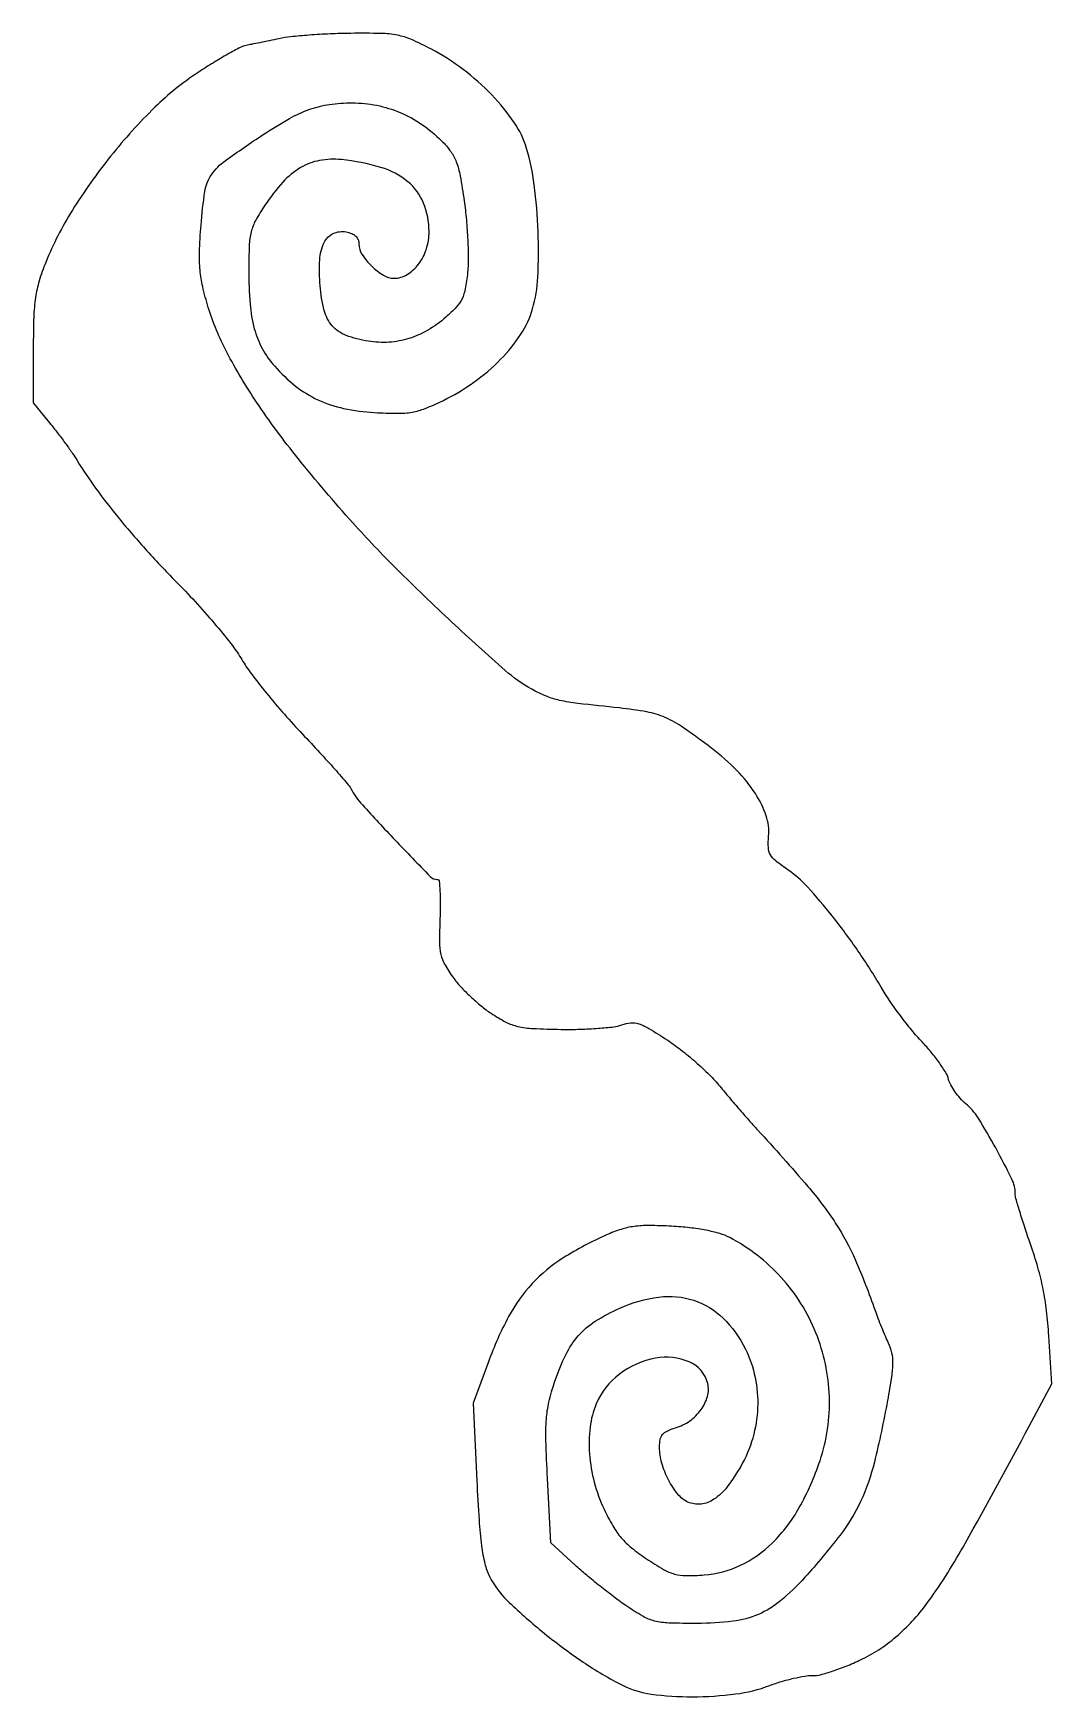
# Model space of a CAD drawing. Extents: x 0 to 203, y 0 to 332.
import ezdxf

# ---------------------------------------------------------------- set-up
doc = ezdxf.new("R2010")
doc.units = 0

msp = doc.modelspace()

# ---------------------------------------------------------------- linework, layer by layer
msp.add_lwpolyline([(49, 330.804275, -0.000721), (47.130471, 330.410109, -0.000692), (45.234375, 330.015935, -0.000684), (43.561377, 329.672942, -0.002506), (42.5, 329.462391, 0.071938), (41.32646, 329.054582, 0.008239), (38.856375, 327.722584, 0.009806), (35.95944, 326.022719, 0.007843), (32.90468, 324.082167, 0.04848), (24.264527, 317.116467, 0.029844), (15.489445, 307.423355, 0.029611), (7.811704, 296.597012, 0.04295), (2.488971, 286.165136, 0.023129), (1.176478, 282.451321, 0.037179), (0.446816, 279.175047, 0.028214), (0.098276, 275.242417, 0.007996), (0, 269.09761), (0, 258.155479), (3.5123, 253.827739, -0.007124), (4.984394, 251.960104, -0.005861), (6.503311, 249.926593, -0.005925), (7.854434, 248.025875, -0.015636), (8.7623, 246.624491, 0.021838), (12.426039, 241.119942, 0.01386), (17.141444, 235.027125, 0.012728), (22.696664, 228.587674, 0.010595), (28.915475, 222.024414, -0.0105), (32.762533, 217.965823, -0.009737), (36.535929, 213.64766, -0.009771), (39.74251, 209.675534, -0.031972), (41.635716, 206.882513, 0.028535), (43.491731, 204.103453, 0.00918), (46.54876, 200.198815, 0.009123), (50.116536, 195.970273, 0.010096), (53.72024, 192.017885, -0.003535), (57.147554, 188.356634, -0.004827), (60.17994, 185.006701, -0.003212), (62.675758, 182.158804, -0.054735), (63.381683, 181.135372, 0.060901), (65.68066, 177.888496, 0.006081), (72.179541, 170.9114, 0.002698), (79.212138, 163.622192, 0.202922), (80.688433, 163.002349, -0.384746), (80.999823, 162.722736, -0.010262), (81.168052, 160.725156, -0.016333), (81.245279, 158.221295, -0.0098), (81.181532, 155.246905, 0.009763), (81.080182, 150.534323, 0.05526), (81.351674, 148.040322, 0.075241), (82.133022, 146.020074, 0.026925), (83.812357, 143.41773, 0.030249), (85.274209, 141.637071, 0.01683), (87.252693, 139.643215, 0.016737), (89.398148, 137.753365, 0.025917), (91.382576, 136.285575, 0.026883), (94.334573, 134.550909, 0.0632), (96.730526, 133.672828, 0.044436), (99.739989, 133.260264, 0.008117), (105.364013, 133.084784, 0.010627), (109.151211, 133.108631, 0.011931), (112.7902, 133.295883, 0.011262), (115.870406, 133.598079, 0.060825), (117.500099, 134.000038, -0.072046), (119.258529, 134.392291, -0.099758), (120.85772, 134.194226, -0.054682), (122.885209, 133.261092, -0.009214), (126.510248, 130.993323, -0.021992), (129.211206, 129.059274, -0.014084), (132.17846, 126.592443, -0.014154), (134.953822, 124.006719, -0.025565), (137.051353, 121.715668, 0.003186), (138.935859, 119.462722, 0.002385), (141.039503, 117.003978, 0.00241), (143.042711, 114.707573, 0.00551), (144.580567, 113, -0.008375), (154.599933, 101.745897, -0.033412), (160.141456, 94.362936, -0.041564), (164.038151, 87.127134, -0.018303), (168.016413, 77, 0.007092), (168.588567, 75.441748, 0.004534), (169.29538, 73.646875, 0.004555), (170.020153, 71.900214, 0.008475), (170.644419, 70.5, -0.053779), (171.314677, 68.536031, -0.058605), (171.524665, 66.531045, -0.034697), (171.299415, 63.793305, -0.007094), (170.498085, 59, -0.014991), (167.87724, 46.692492, -0.049346), (165.124144, 38.869962, -0.054246), (161.036782, 32.134027, -0.020955), (154.024616, 23.735755, -0.03333), (149.133542, 19.025536, -0.073955), (144.738271, 16.316917, -0.071419), (139.647205, 14.951397, -0.029396), (132.5, 14.517163, -0.008353), (126.843177, 14.600879, -0.053745), (124.014995, 14.996231, -0.06962), (121.65172, 15.954686, -0.019208), (118.252572, 18.09868, -0.011569), (115.893343, 19.798203, -0.006639), (113.12487, 21.949862, -0.00663), (110.398436, 24.187379, -0.010976), (108.165295, 26.155621), (103.325447, 30.613883), (102.637789, 43.477011, -0.005444), (102.317374, 51.007838, -0.026474), (102.408354, 55.278415, -0.039116), (102.933826, 58.699052, -0.022662), (104.067698, 62.703432, -0.03229), (106.276061, 68.140555, -0.068363), (108.789306, 71.919608, -0.070418), (112.177037, 74.812657, -0.036106), (117.104907, 77.466592, -0.073441), (124.890689, 79.665151, -0.111623), (131.86206, 79.009812, -0.116076), (137.684687, 75.462532, -0.083932), (142.147632, 69.277189, -0.06387), (144.082145, 63.629306, -0.060672), (144.57505, 57.574862, -0.060031), (143.598596, 51.519606, -0.060043), (141.211725, 45.870057, -0.032962), (138.487063, 41.761572, -0.081402), (135.866126, 39.286088, -0.120697), (133.278354, 38.329177, -0.136204), (130.666895, 38.742004, -0.116698), (128.657902, 40.300778, -0.050317), (126.794589, 43.157052, -0.048876), (125.45004, 46.52525, -0.07065), (125, 49.694333, -0.046938), (125.144438, 51.229551, -0.125946), (125.606611, 52.215907, -0.113416), (126.520284, 52.919425, -0.034275), (128.168581, 53.543203, 0.081377), (131.027982, 54.944444, 0.081086), (133.294798, 57.186322, 0.088936), (134.5779, 59.831018, 0.130789), (134.61438, 62.400298, 0.23446), (130.940283, 66.705195, 0.147219), (124.228112, 67.455729, 0.116611), (116.991123, 64.283107, 0.133201), (112.364026, 58.32881, 0.069111), (111.144788, 53.704227, 0.048592), (111.02265, 48.316994, 0.046017), (111.969499, 42.679702, 0.045908), (113.931847, 37.305989, 0.021257), (115.68721, 33.970074, 0.045584), (117.370564, 31.602133, 0.04631), (119.437598, 29.601253, 0.022617), (122.402008, 27.433697, 0.014594), (125.812359, 25.310079, 0.063138), (128.003896, 24.379253, 0.068227), (130.276228, 24.060662, 0.018818), (133.890087, 24.185669, 0.094197), (141.13507, 26.11336, 0.082799), (147.54348, 30.622041, 0.071013), (152.89761, 37.655169, 0.046334), (157.029205, 47, 0.089537), (158.900923, 59.809983, 0.088028), (156.19773, 72.547864, 0.087912), (149.272407, 83.591691, 0.088993), (139, 91.52825, 0.049032), (137.006244, 92.329931, 0.022848), (134.296069, 92.989244, 0.020132), (131.056068, 93.487839, 0.01449), (127.408856, 93.792919, 0.011477), (122.937689, 93.933908, 0.035182), (119.913807, 93.746896, 0.043909), (117.328854, 93.16922, 0.027218), (114.417998, 92.066751, 0.036368), (105.776026, 87.46638, 0.064937), (99.584767, 82.340153, 0.064474), (94.887268, 75.770816, 0.035347), (90.834628, 66.728148), (87.824913, 58.5), (88.533959, 43, 0.004886), (88.971774, 35.117273, 0.016649), (89.477567, 30.00157, 0.025402), (90.134924, 26.442459, 0.058858), (91.067467, 23.895756, 0.082648), (94.530133, 19.181511, 0.021885), (101.524008, 12.940187, 0.022683), (109.757222, 6.816858, 0.031124), (117.710162, 2.136846, 0.085859), (123.312788, 0.413768, 0.031758), (131.582838, -0.112715, 0.031986), (140.176305, 0.436887, 0.058068), (147, 2.134453, -0.017113), (149.325809, 2.91971, -0.015733), (151.765625, 3.568555, -0.015959), (153.977115, 4.008895, -0.048922), (155.5, 4.110869, 0.071009), (157.100624, 4.289069, 0.016964), (159.675, 5.047721, 0.017099), (162.599989, 6.131035, 0.01617), (165.5, 7.430392, 0.068046), (172.599486, 12.178276, 0.056055), (178.704432, 18.952646, 0.028304), (186.003296, 30.469177, 0.004509), (198.790178, 53.915949), (203.281901, 62.331897), (202.697379, 71.926397, 0.014114), (202.252518, 76.907506, 0.019897), (201.555199, 81.309965, 0.020234), (200.520877, 85.585822, 0.015377), (199.056428, 90.180409, -0.004849), (197.885721, 93.602657, -0.006549), (196.897826, 96.720859, -0.004584), (196.130353, 99.344868, -0.068953), (196, 100.285604, 0.114016), (195.325689, 103.20426, 0.012234), (192.106895, 109.408639, 0.014156), (188.572678, 115.422003, 0.078067), (186.115315, 118.249515, -0.036057), (184.996945, 119.337414, -0.028695), (183.951333, 120.657879, -0.02951), (183.121941, 122.00046, -0.062197), (182.679595, 123.14046, 0.074905), (182.140962, 124.430835, 0.018018), (180.865072, 126.374025, 0.018101), (179.221728, 128.521317, 0.017068), (177.396098, 130.587946, -0.018187), (175.361093, 132.902005, -0.010536), (173.078549, 135.819584, -0.010522), (170.909848, 138.846039, -0.017385), (169.223834, 141.5, 0.01751), (164.591314, 148.788047, 0.017375), (159.448758, 155.753453, 0.017783), (154.505857, 161.547645, 0.05664), (150.672739, 164.881153, -0.016811), (148.200119, 166.707786, -0.094929), (147.13387, 167.944215, -0.1199), (146.723926, 169.350358, -0.033775), (146.775712, 171.650731, 0.105318), (146.284449, 175.730751, 0.061786), (144.122716, 180.170607, 0.051306), (140.435714, 184.738932, 0.033877), (135.365408, 189.199435, 0.011533), (129.762451, 193.29072, 0.048901), (126.142326, 195.31529, 0.057348), (122.480986, 196.438363, 0.019844), (117, 197.22963, -0.002854), (108.722538, 198.138823, -0.024085), (105.022118, 198.748416, -0.046302), (102.408399, 199.568313, -0.027855), (99.482787, 200.989497, -0.053893), (94.196359, 204.728364, -0.006453), (83.576632, 214.35076, -0.008369), (72.571834, 224.93266, -0.014389), (63.814705, 234.156037, -0.012682), (52.873224, 247.006454, -0.022261), (44.588191, 258.2403, -0.026951), (38.646223, 268.219579, -0.045787), (34.940214, 277.193174, -0.017053), (33.814366, 281.324673, -0.035775), (33.282898, 284.609132, -0.030989), (33.185591, 288.219691, -0.009955), (33.480002, 293.574654, -0.019708), (34.254874, 300.327715, -0.112273), (35.577458, 303.665511, -0.087478), (38.339202, 306.483114, -0.009468), (45.877545, 311.66212, -0.017314), (51.11066, 314.859091, -0.042843), (55.196538, 316.723809, -0.050854), (59.098525, 317.682388, -0.034832), (63.652157, 318, -0.049648), (68.557983, 317.511666, -0.050637), (73.237292, 316.066148, -0.050012), (77.581289, 313.688799, -0.04621), (81.493439, 310.439894, -0.03922), (83.318391, 308.303752, -0.067315), (84.427414, 306.245261, -0.045198), (85.200236, 303.446383, -0.009516), (86.009628, 298.432176, -0.013033), (86.442925, 294.679124, -0.010447), (86.719254, 290.620803, -0.010592), (86.81683, 286.855236, -0.026276), (86.685013, 284.100649, -0.020334), (86.231928, 280.909053, -0.067773), (85.573483, 278.902122, -0.073576), (84.433371, 277.232932, -0.026897), (82.376606, 275.235038, -0.046777), (78.769614, 272.64025, -0.057418), (74.975421, 270.96669, -0.059187), (70.998263, 270.232822, -0.05471), (66.849527, 270.419966, -0.051527), (62.431386, 271.582769, -0.124485), (59.678733, 273.498515, -0.11682), (58.065132, 276.579104, -0.04248), (57.250023, 281.474007, -0.033801), (57.184886, 286.675232, -0.098703), (58.074964, 290.134742, -0.170644), (59.868283, 291.923671, -0.160103), (62.43974, 292.25627, -0.051049), (63.554498, 291.922529, -0.09125), (64.354733, 291.404058, -0.108115), (64.832005, 290.704199, -0.096074), (65, 289.837968, 0.14498), (65.607762, 287.786, 0.055357), (67.515836, 285.457601, 0.055306), (69.898925, 283.595867, 0.139058), (72, 283, 0.137387), (74.610017, 283.730963, 0.095234), (76.894053, 285.799906, 0.08431), (78.459925, 288.832399, 0.077261), (79, 292.306662, 0.095953), (77.895967, 298.006658, 0.125848), (74.770843, 302.265752, 0.100682), (69.373242, 305.121982, 0.045754), (61.5, 306.673563, 0.071473), (57.15086, 306.501375, 0.088719), (53.365813, 305.079918, 0.074639), (49.842744, 302.20037, 0.036239), (46.25, 297.610369, 0.022528), (44.400293, 294.570477, 0.06422), (43.498621, 292.268456, 0.051044), (43.10439, 289.531521, 0.010436), (43.005577, 284.636986, 0.019269), (43.271564, 277.85837, 0.046541), (44.123155, 272.92009, 0.059288), (45.702325, 268.99169, 0.055025), (48.191703, 265.434443, 0.04513), (52.353558, 261.478286, 0.059015), (56.820051, 258.72771, 0.056662), (61.950718, 257.022465, 0.03748), (68.112851, 256.199609, 0.011866), (72.749862, 256.041452, 0.045572), (75.623835, 256.273934, 0.051946), (78.217409, 257.007372, 0.018686), (81.729649, 258.562213, 0.04092), (87.951464, 262.257345, 0.044731), (93.29091, 266.820066, 0.048452), (97.328809, 271.839533, 0.074565), (99.657332, 276.893207, 0.058963), (100.707212, 283.193603, 0.021147), (100.753164, 292.30915, 0.021492), (100.001557, 301.657821, 0.042768), (98.463897, 308.918898, 0.076183), (95.977994, 314.114898, 0.042017), (91.527751, 319.592342, 0.039435), (85.78198, 324.689879, 0.040589), (79.360023, 328.767533, 0.018155), (75.473207, 330.636874, 0.05502), (72.674968, 331.508769, 0.043088), (69.405503, 331.856638, 0.008014), (63.360023, 331.879909, 0.008053), (59.255016, 331.763767, 0.007594), (55.074507, 331.514404, 0.007577), (51.378364, 331.181152, 0.026046)], format="xyb", close=True)

doc.saveas('drawing.dxf')
